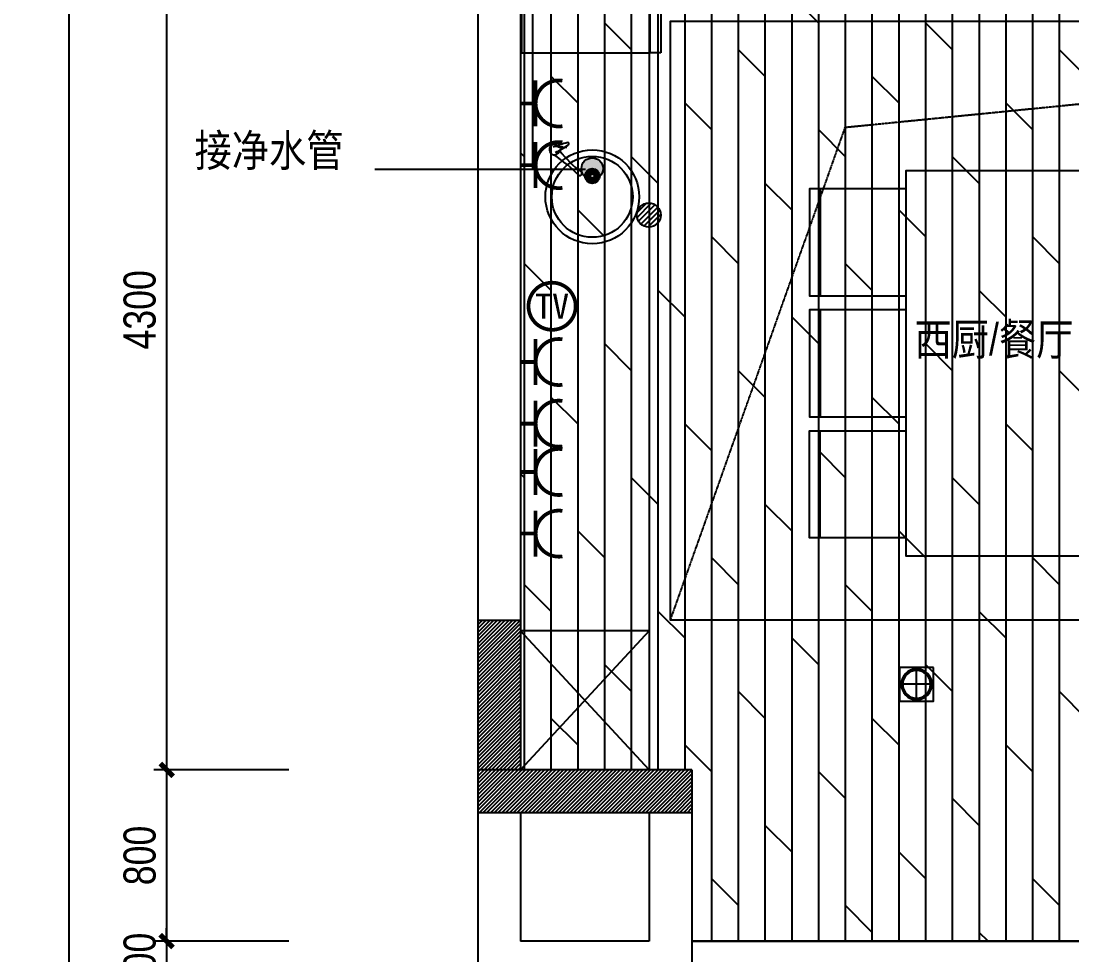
# Model space of a CAD drawing. Extents: x 160245 to 405305, y -111140 to 232735.
# Drawn here: x 268272 to 273183, y -3856 to 509 of the extents above; entities that cross this region are included whole.
import ezdxf
from ezdxf.enums import TextEntityAlignment as Align

# ---------------------------------------------------------------- set-up
doc = ezdxf.new("R2010")
doc.units = 0
doc.header["$LTSCALE"] = 10
doc.header["$MEASUREMENT"] = 0
doc.linetypes.add('DASH', pattern=[0.35, 0.25, -0.1])
doc.layers.get('Defpoints').update_dxf_attribs({"color": 229})
for name, color, linetype in [('C-ceiling 天花', 153, 'Continuous'), ('C-Light 灯具', 107, 'Continuous'), ('Door 门', 107, 'Continuous'), ('P-floorpat地面', 8, 'Continuous'), ('P-Furniture 家具', 153, 'Continuous'), ('P-O wall 原始墙体', 245, 'Continuous'), ('P-o 原建筑尺寸', 8, 'Continuous'), ('P-Text  平面文字', 9, 'Continuous'), ('PW01-POWERPOINT___DATAPOIN', 2, 'Continuous'), ('Z-给排水', 6, 'Continuous'), ('插座说明', 2, 'Continuous')]:
    doc.layers.add(name, color=color, linetype=linetype)
doc.styles.add('PDC DIM', font='PMingLiU-ExtB.ttf', dxfattribs={"width": 0.85})
doc.styles.add('rmd', font='', dxfattribs={"width": 0.766})
doc.styles.add('黑体', font='simhei.ttf')
doc.styles.get('rmd').set_extended_font_data('SimSun')
doc.dimstyles.new('PDC-A2', dxfattribs={"dimscale": 0, "dimtxt": 2.5, "dimasz": 1, "dimexe": 1, "dimexo": 1, "dimgap": 0.7, "dimtad": 1, "dimdec": 0, "dimtxsty": 'PDC DIM', "dimblk": 'ARCHTICK', "dimcen": 1, "dimdle": 1, "dimclrd": 8, "dimclre": 8, "dimclrt": 9, "dimadec": 0, "dimazin": 0, "dimtfac": 1, "dimtdec": 0, "dimtix": 1, "dimtmove": 2, "dimatfit": 3, "dimldrblk": 'PDC A2 T R', "dimfxl": 10, "dimfxlon": 1, "dimarcsym": 0})
pattern_1 = [(45, (59491.276, 0), (-8.8388348, 8.8388348), [])]

# ---------------------------------------------------------------- blocks, each defined once
blk = doc.blocks.new('_ArchTick')
at = {"color": 0, "linetype": 'ByBlock', "const_width": 0.4}
blk.add_lwpolyline([(-0.5, -0.5), (0.5, 0.5)], dxfattribs=at)
blk = doc.blocks.new('*D1041')
at = {"layer": 'Defpoints', "color": 0}
for p in [(269583.5, 1309.4), (268952.7, -2990.6), (269583.5, -2990.6)]:
    blk.add_point(p, dxfattribs=at)
at = {"layer": 'P-o 原建筑尺寸', "color": 8, "lineweight": -2}
for p, q in [((268952.7, 1369.4), (268952.7, -3050.6)), ((269523.5, 1309.4), (268892.7, 1309.4)), ((269523.5, -2990.6), (268892.7, -2990.6))]:
    blk.add_line(p, q, dxfattribs=at)
at = {"layer": 'P-o 原建筑尺寸', "color": 8, "lineweight": -2, "xscale": 60, "yscale": 60, "zscale": 60}
for p, rotation in [((268952.7, 1309.4), 90), ((268952.7, -2990.6), 270)]:
    blk.add_blockref('_ArchTick', p, dxfattribs=dict(at, rotation=rotation))
at = {"layer": 'P-o 原建筑尺寸', "color": 9, "insert": (268827.2, -840.6), "char_height": 150, "attachment_point": 5, "rotation": 90, "style": 'PDC DIM'}
blk.add_mtext('4300', dxfattribs=at)
blk = doc.blocks.new('PDC A2 T R')
at = {"color": 0, "linetype": 'ByBlock'}
blk.add_line((0, 0), (-2, 0), dxfattribs=at)
for points in [[(-2.147, 0.886), (-1.491, 1.345), (-0.6, 0), (0, 0)], [(-2.147, -0.886), (-1.491, -1.345), (-0.6, 0), (0, 0)]]:
    blk.add_solid(points, dxfattribs=at)
blk = doc.blocks.new('*D1042')
at = {"layer": 'Defpoints', "color": 0, "transparency": 16777216}
for p in [(269583.5, -2990.6), (268952.7, -3790.6), (269583.5, -3790.6)]:
    blk.add_point(p, dxfattribs=at)
at = {"layer": 'P-o 原建筑尺寸', "color": 8, "lineweight": -2, "transparency": 16777216}
for p, q in [((268952.7, -2930.6), (268952.7, -3850.6)), ((269523.5, -2990.6), (268892.7, -2990.6)), ((269523.5, -3790.6), (268892.7, -3790.6))]:
    blk.add_line(p, q, dxfattribs=at)
at = {"layer": 'P-o 原建筑尺寸', "color": 8, "lineweight": -2, "transparency": 16777216, "xscale": 60, "yscale": 60, "zscale": 60}
for p, rotation in [((268952.7, -2990.6), 90), ((268952.7, -3790.6), 270)]:
    blk.add_blockref('_ArchTick', p, dxfattribs=dict(at, rotation=rotation))
at = {"layer": 'P-o 原建筑尺寸', "color": 9, "transparency": 16777216, "insert": (268827.2, -3390.6), "char_height": 150, "attachment_point": 5, "rotation": 90, "style": 'PDC DIM'}
blk.add_mtext('800', dxfattribs=at)
blk = doc.blocks.new('*D1043')
at = {"layer": 'Defpoints', "color": 0, "transparency": 16777216}
for p in [(269583.5, -3790.6), (268952.7, -3990.6), (269583.5, -3990.6)]:
    blk.add_point(p, dxfattribs=at)
at = {"layer": 'P-o 原建筑尺寸', "color": 8, "lineweight": -2, "transparency": 16777216}
for p, q in [((268952.7, -3790.6), (268952.7, -3730.6)), ((269523.5, -3790.6), (268892.7, -3790.6)), ((268952.7, -3790.6), (268952.7, -3990.6)), ((269523.5, -3990.6), (268892.7, -3990.6)), ((268952.7, -3990.6), (268952.7, -4050.6))]:
    blk.add_line(p, q, dxfattribs=at)
at = {"layer": 'P-o 原建筑尺寸', "color": 8, "lineweight": -2, "transparency": 16777216, "xscale": 60, "yscale": 60, "zscale": 60}
for p, rotation in [((268952.7, -3790.6), 270), ((268952.7, -3990.6), 90)]:
    blk.add_blockref('_ArchTick', p, dxfattribs=dict(at, rotation=rotation))
at = {"layer": 'P-o 原建筑尺寸', "color": 9, "transparency": 16777216, "insert": (268827.2, -3890.6), "char_height": 150, "attachment_point": 5, "rotation": 90, "style": 'PDC DIM'}
blk.add_mtext('200', dxfattribs=at)
blk = doc.blocks.new('*D1044')
at = {"layer": 'Defpoints', "color": 0, "transparency": 16777216}
for p in [(269583.5, 6709.4), (268496.2, -3990.6), (269583.5, -3990.6)]:
    blk.add_point(p, dxfattribs=at)
at = {"layer": 'P-o 原建筑尺寸', "color": 8, "lineweight": -2, "transparency": 16777216}
for p, q in [((268496.2, 6769.4), (268496.2, -4050.6)), ((269096.2, 6709.4), (268436.2, 6709.4)), ((269096.2, -3990.6), (268436.2, -3990.6))]:
    blk.add_line(p, q, dxfattribs=at)
at = {"layer": 'P-o 原建筑尺寸', "color": 8, "lineweight": -2, "transparency": 16777216, "xscale": 60, "yscale": 60, "zscale": 60}
for p, rotation in [((268496.2, 6709.4), 90), ((268496.2, -3990.6), 270)]:
    blk.add_blockref('_ArchTick', p, dxfattribs=dict(at, rotation=rotation))
at = {"layer": 'P-o 原建筑尺寸', "color": 9, "transparency": 16777216, "insert": (268370.7, 1359.4), "char_height": 150, "attachment_point": 5, "rotation": 90, "style": 'PDC DIM'}
blk.add_mtext('10700', dxfattribs=at)
blk = doc.blocks.new('A$C65A12E1F')
at = {"linetype": 'ByBlock'}
for p, q in [((0, 650), (910, 650)), ((0, 600), (0, 650)), ((910, 650), (910, 600)), ((350, 600), (350, 10))]:
    blk.add_line(p, q, dxfattribs=at)
for points in [[(298.8, 660), (266.6, 660), (266.6, 699.8), (298.8, 699.8)], [(401.2, 650), (433.4, 650), (433.4, 703.4), (401.2, 703.4)], [(910, 600), (0, 600), (0, 0), (910, 0)]]:
    blk.add_lwpolyline(points, close=True, dxfattribs=at)
at = {"color": 9, "linetype": 'ByBlock', "insert": (300.5, 272.6), "char_height": 150, "width": 1231.747, "attachment_point": 7, "style": 'rmd'}
blk.add_mtext('{\\fArial|b0|i0|c0|p32;REF}', dxfattribs=at)
blk = doc.blocks.new('ceiling light100')
for p, q in [((0, -26.4), (0, 26.4)), ((-26.4, 0), (26.4, 0))]:
    blk.add_line(p, q)
blk.add_lwpolyline([(-26.4, 26.4), (26.4, 26.4), (26.4, -26.4), (-26.4, -26.4)], close=True)
for radius in [24, 21.6]:
    blk.add_circle((0, 0), radius)
blk = doc.blocks.new('ccc')
at = {"const_width": 15}
for points in [[(382762, 218738.5), (382762, 218798.5)], [(382854.5, 218738.5), (382669.5, 218738.5)]]:
    blk.add_lwpolyline(points, dxfattribs=at)
blk.add_lwpolyline([(382670.7, 218631, -0.040743), (382669.5, 218646, -1), (382854.5, 218646, -0.040743), (382853.2, 218631, -0.040743)], format="xyb", dxfattribs=at)
blk = doc.blocks.new('A$C39770F67')
at = {"layer": 'PW01-POWERPOINT___DATAPOIN', "linetype": 'ByBlock', "const_width": 9.7}
blk.add_lwpolyline([(-7.3, 64.8, 1), (112.7, 40.6, 1)], format="xyb", close=True, dxfattribs=at)
at = {"layer": 'PW01-POWERPOINT___DATAPOIN', "linetype": 'ByBlock', "style": '黑体'}
blk.add_text('TV', height=64.68, dxfattribs=at).set_placement((52.7, 52.7), align=Align.MIDDLE)

msp = doc.modelspace()

# ---------------------------------------------------------------- hatches: boundary and pattern name
at = {"layer": 'P-floorpat地面'}
h = msp.add_hatch(dxfattribs=at)
h.set_pattern_fill('DOLMIT', color=250, scale=500, angle=90)
h.paths.add_polyline_path([(274306.9, 5009.4), (272606.9, 5009.4), (272606.9, 3709.4), (272956.9, 3709.4), (272956.9, 1309.4), (270606.9, 1309.4), (270606.9, -2990.6), (271406.9, -2990.6), (271406.9, -3790.6), (273506.9, -3790.6), (273506.9, -2990.6), (278206.9, -2990.6), (278206.9, 509.4), (275606.9, 509.4), (275606.9, 709.4), (276306.9, 709.4), (276306.9, 1779.4), (275506.9, 1779.4), (275506.9, 1509.4), (274456.9, 1509.4), (274456.9, 2709.4), (274356.9, 2709.4), (274356.9, 3509.4), (274306.9, 3509.4), (274306.9, 3809.4), (274506.9, 3809.4), (274506.9, 3709.4), (277356.9, 3709.4), (278206.9, 3709.4), (278206.9, 6509.4), (274506.9, 6509.4), (274506.9, 4609.4), (274306.9, 4609.4)])
at = {"layer": 'P-O wall 原始墙体'}
h = msp.add_hatch(dxfattribs=at)
h.set_pattern_fill('ANSI31', color=256, scale=100, style=0)
h.set_pattern_definition(pattern_1)
h.paths.add_polyline_path([(270606.9, -2290.6), (270606.9, -2990.6), (270406.9, -2990.6), (270406.9, -2290.6)])
h = msp.add_hatch(dxfattribs=at)
h.set_pattern_fill('ANSI31', color=256, scale=100, style=0)
h.set_pattern_definition(pattern_1)
h.paths.add_polyline_path([(270406.9, -2990.6), (270406.9, -3190.6), (271406.9, -3190.6), (271406.9, -2990.6)])
at = {"layer": 'Z-给排水', "linetype": 'ByBlock', "lineweight": -2}
h = msp.add_hatch(color=256, dxfattribs=at)
edge = h.paths.add_edge_path()
edge.add_arc((270941.7, -180.6), 50.6, 0, 360)
h = msp.add_hatch(dxfattribs=at)
h.set_pattern_fill('_USER', color=256, scale=16.875, angle=45, style=0, pattern_type=0)
h.set_pattern_definition([(45, (263526.883, -506736.784), (-11.93242693, 11.93242693), [])])
edge = h.paths.add_edge_path()
edge.add_arc((271205.6, -397.6), 56.2, 0, 360)

# ---------------------------------------------------------------- linework, layer by layer
at = {"layer": 'C-ceiling 天花'}
msp.add_line((271406.9, -3790.6), (273506.9, -3790.6), dxfattribs=at)
msp.add_lwpolyline([(277106.9, -2290.6), (271306.9, -2290.6), (271306.9, 509.4), (277106.9, 509.4)], close=True, dxfattribs=at)
at = {"layer": 'C-ceiling 天花', "linetype": 'DASH'}
msp.add_lwpolyline([(271306.9, -2290.6), (272123.8, 12.9), (277106.9, 509.4)], dxfattribs=at)
at = {"layer": 'Door 门'}
msp.add_line((271406.9, -3790.6), (273506.9, -3790.6), dxfattribs=at)
at = {"layer": 'P-floorpat地面'}
msp.add_line((273506.9, -3790.6), (271406.9, -3790.6), dxfattribs=at)
at = {"layer": 'P-Furniture 家具', "linetype": 'ByBlock'}
for p, q in [((271206.9, 1309.4), (271206.9, -2990.6)), ((272006.9, -275.1), (272006.9, -775.1)), ((272006.9, -840.6), (272006.9, -1340.6)), ((272006.9, -1906.2), (272006.9, -1406.2)), ((271206.9, -2340.6), (270606.9, -2340.6)), ((271206.9, -2340.6), (270606.9, -2990.6)), ((271206.9, -2990.6), (270606.9, -2340.6))]:
    msp.add_line(p, q, dxfattribs=at)
at = {"layer": 'P-Furniture 家具'}
for p, q in [((270936.2, -207.4), (270924.4, -191.2)), ((270938.8, -206), (270932.6, -187)), ((270941.7, -205.6), (270941.7, -185.6)), ((270944.7, -206), (270950.8, -187)), ((270947.3, -207.4), (270959.1, -191.2)), ((270932.3, -215), (270912.3, -215)), ((270932.8, -212.1), (270913.7, -205.9)), ((270932.8, -217.9), (270913.7, -224.1)), ((270934.1, -209.5), (270917.9, -197.7)), ((270934.1, -220.6), (270917.9, -232.3)), ((270936.2, -222.7), (270924.4, -238.8)), ((270938.8, -224), (270932.6, -243)), ((270941.7, -224.5), (270941.7, -244.5)), ((270944.7, -224), (270950.8, -243)), ((270947.3, -222.7), (270959.1, -238.8)), ((270949.4, -209.5), (270965.6, -197.7)), ((270949.4, -220.6), (270965.6, -232.3)), ((270950.7, -212.1), (270969.8, -205.9)), ((270950.7, -217.9), (270969.8, -224.1)), ((270951.2, -215), (270971.2, -215))]:
    msp.add_line(p, q, dxfattribs=at)
msp.add_lwpolyline([(273306.9, -1990.6), (273306.9, -190.6), (272406.9, -190.6), (272406.9, -1990.6)], close=True, dxfattribs=at)
at = {"layer": 'P-Furniture 家具', "linetype": 'ByBlock'}
for points in [[(272406.9, -275.1), (271956.9, -275.1), (271956.9, -775.1), (272406.9, -775.1)], [(272406.9, -840.6), (271956.9, -840.6), (271956.9, -1340.6), (272406.9, -1340.6)], [(272406.9, -1906.2), (271956.9, -1906.2), (271956.9, -1406.2), (272406.9, -1406.2)]]:
    msp.add_lwpolyline(points, dxfattribs=at)
at = {"layer": 'P-Furniture 家具'}
for centre, radius in [((270941.7, -312.3), 219.2), ((270941.7, -312.3), 189.2), ((270941.7, -215), 34.5), ((270941.7, -215), 29.5), ((270941.7, -215), 9.46)]:
    msp.add_circle(centre, radius, dxfattribs=at)
for centre, radius, start, end in [((270765, -91.7), 24, 52.9071, 353.4138), ((270982.9, -687.7), 648.1, 103.9904, 110.2319), ((270766.5, -134.5), 57.6, 53.4278, 90.538), ((270613.3, 232.2), 371.3, 294.8597, 305.7908), ((270777.1, -133.1), 58.2, 57.693, 95.7976), ((271185.3, 199.1), 493.5, 216.5223, 233.5445), ((270823.4, -18.3), 61.8, 262.261, 270), ((270827, -64.5), 5.72, 307.8953, 97.3505), ((270186.6, -935.2), 1001.9, 46.1644, 54.8788), ((270883.3, -202.8), 10.1, 253.6588, 29.5788)]:
    msp.add_arc(centre, radius, start, end, dxfattribs=at)
at = {"layer": 'P-O wall 原始墙体'}
for p, q in [((270606.9, 3509.4), (270606.9, -2290.6)), ((270406.9, 2709.4), (270406.9, -2290.6)), ((270406.9, -2290.6), (270406.9, -2990.6)), ((270406.9, -2290.6), (270606.9, -2290.6)), ((270606.9, -2290.6), (270606.9, -2990.6)), ((271406.9, -2990.6), (270406.9, -2990.6)), ((270406.9, -2990.6), (270406.9, -3990.6)), ((271406.9, -2990.6), (271406.9, -3790.6)), ((271406.9, -3190.6), (270406.9, -3190.6)), ((270606.9, -3190.6), (270606.9, -3790.6)), ((271206.9, -3190.6), (271206.9, -3790.6)), ((271206.9, -3790.6), (270606.9, -3790.6)), ((271406.9, -3790.6), (271406.9, -3990.6))]:
    msp.add_line(p, q, dxfattribs=at)
at = {"layer": 'Z-给排水'}
msp.add_lwpolyline([(270663.8, -183.5), (270663.8, 1498), (272700, 1498)], dxfattribs=at)
at = {"layer": 'Z-给排水', "color": 6, "linetype": 'ByBlock', "lineweight": -2, "const_width": 10}
msp.add_lwpolyline([(269925.2, -183.5), (270910.5, -183.5)], dxfattribs=at)
at = {"layer": 'Z-给排水', "linetype": 'ByBlock', "lineweight": -2}
for centre, radius in [((270941.7, -180.6), 50.6), ((271205.6, -397.6), 56.2)]:
    msp.add_circle(centre, radius, dxfattribs=at)

# ---------------------------------------------------------------- block references
at = {"layer": 'C-Light 灯具', "xscale": -3.00000018821085, "yscale": 3.000000188257559, "zscale": 3.000000188254501, "rotation": 359.979702166623}
msp.add_blockref('ceiling light100', (272456.9, -2590.6), dxfattribs=at)
at = {"layer": 'P-Furniture 家具', "rotation": 269.9999999999999}
msp.add_blockref('A$C65A12E1F', (270611.6, 1270), dxfattribs=at)
at = {"layer": '插座说明', "linetype": 'ByBlock', "xscale": 1.164240001126018, "yscale": 1.164240001126018, "zscale": 1.164240001126018, "rotation": 90}
for p in [(525340.9, -445502.7), (525340.9, -445790.8), (525340.9, -446711.2), (525340.9, -446999.3), (525340.9, -447225.1), (525340.9, -447513.2)]:
    msp.add_blockref('ccc', p, dxfattribs=at)
at = {"layer": '插座说明', "xscale": 1.79999999998472, "yscale": 1.79999999998472, "zscale": 1.79999999998472}
msp.add_blockref('A$C39770F67', (270658.9, -918.5), dxfattribs=at)

# ---------------------------------------------------------------- texts
at = {"layer": 'P-Text  平面文字', "insert": (272447.5, -903.3), "char_height": 150, "attachment_point": 1, "style": 'PDC DIM'}
msp.add_mtext_dynamic_manual_height_columns('西厨/餐厅', width=893.426, gutter_width=1750, heights=[0], dxfattribs=at)
at = {"layer": 'Z-给排水', "color": 6, "linetype": 'ByBlock', "lineweight": -2, "insert": (269083.1, -20.7), "char_height": 150, "attachment_point": 1, "style": 'PDC DIM'}
msp.add_mtext_dynamic_manual_height_columns('{\\fPMingLiU|b0|i0|c134|p18;接净水管}', width=893.426, gutter_width=1750, heights=[0], dxfattribs=at)

# ---------------------------------------------------------------- dimensions: what is measured, and where the dimension line sits
at = {"layer": 'P-o 原建筑尺寸'}
for base, p1, p2, picture, middle in [((268496.2, -3990.6), (269583.5, 6709.4), (269583.5, -3990.6), '*D1044', (268370.7, 1359.4)), ((268952.7, -2990.6), (269583.5, 1309.4), (269583.5, -2990.6), '*D1041', (268827.2, -840.6)), ((268952.7, -3790.6), (269583.5, -2990.6), (269583.5, -3790.6), '*D1042', (268827.2, -3390.6)), ((268952.7, -3990.6), (269583.5, -3790.6), (269583.5, -3990.6), '*D1043', (268827.2, -3890.6))]:
    dim = msp.add_linear_dim(base=base, p1=p1, p2=p2, angle=90, dimstyle='PDC-A2', override={"dimscale": 60}, dxfattribs=at)
    dim.commit()
    dim.dimension.update_dxf_attribs({"geometry": picture, "text_midpoint": middle})

doc.saveas('drawing.dxf')
